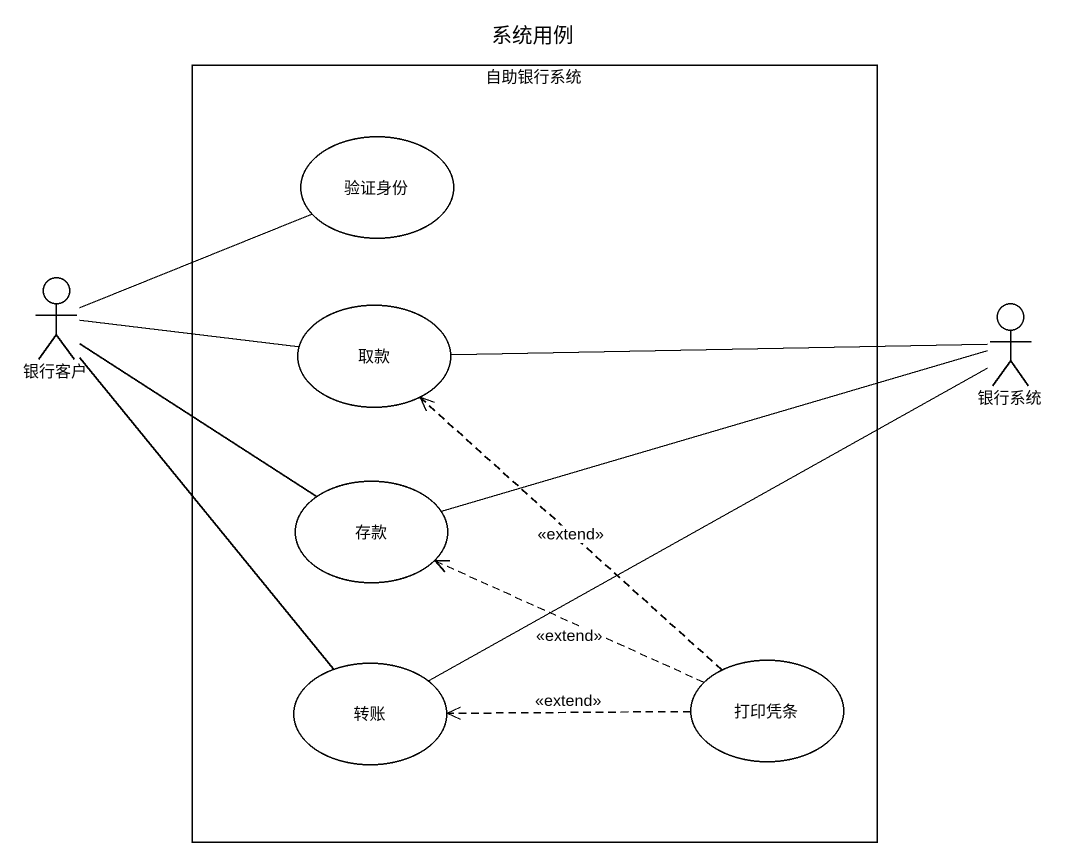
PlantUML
@startuml
title 系统用例
rectangle 自助银行系统 {
  usecase 验证身份
  usecase 取款
  usecase 存款
  usecase 转账
  usecase 打印凭条
}
actor 银行客户
actor 银行系统
银行客户 -right- 验证身份
银行客户 -right- 取款
银行客户 -- 存款
银行客户 -- 转账
银行系统 -left- 取款
银行系统 -left- 存款
银行系统 -left- 转账
打印凭条 .up.> 取款 : <<extend>>
打印凭条 .left.> 存款 : <<extend>>
打印凭条 .left.> 转账 : <<extend>>
@enduml
